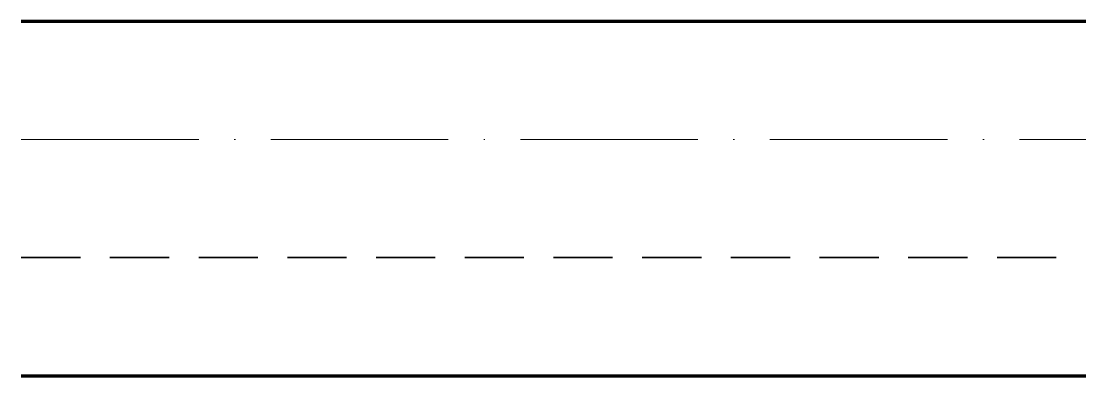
# Model space of a CAD drawing. Extents: x 10 to 100, y 10 to 40.
import ezdxf

# ---------------------------------------------------------------- set-up
doc = ezdxf.new("R2010")
doc.units = 0
doc.linetypes.add('CENTER', pattern=[14, 10, -2, 0, -2])
doc.linetypes.add('HIDDEN', pattern=[7.5, 5, -2.5])
doc.layers.add('GRID', color=1, linetype='CENTER', lineweight=18)
doc.layers.add('WALLS', color=7, linetype='CONTINUOUS', lineweight=70)

msp = doc.modelspace()

# ---------------------------------------------------------------- linework, layer by layer
at = {"layer": 'GRID', "lineweight": 18, "ltscale": 1.5}
msp.add_line((10, 30), (100, 30), dxfattribs=at)
at = {"layer": 'WALLS'}
msp.add_line((10, 40), (100, 40), dxfattribs=at)
at = {"layer": 'WALLS', "linetype": 'HIDDEN', "lineweight": 35}
msp.add_line((10, 20), (100, 20), dxfattribs=at)
at = {"layer": 'WALLS', "lineweight": 70}
msp.add_line((10, 10), (100, 10), dxfattribs=at)

doc.saveas('drawing.dxf')
